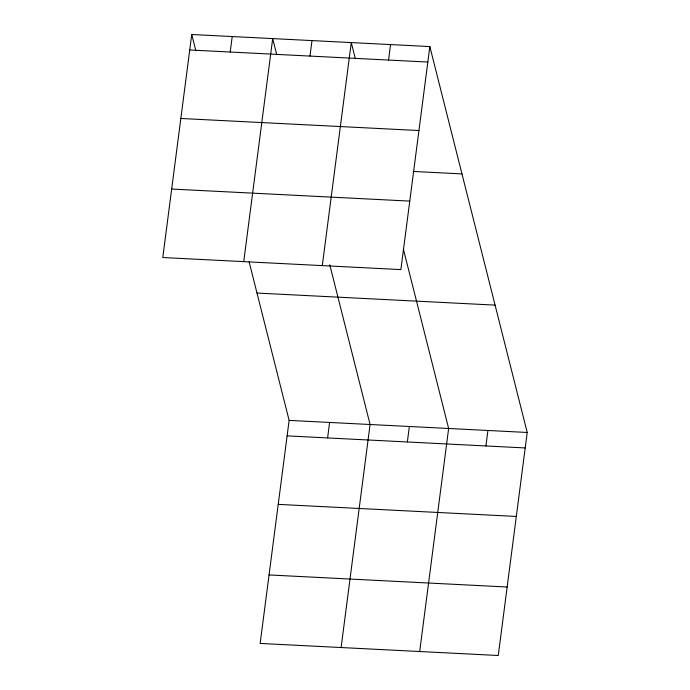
<?xml version="1.0" encoding="UTF-8"?>
<svg xmlns="http://www.w3.org/2000/svg" width="690" height="690" viewBox="0 0 690 690"><rect width="100%" height="100%" fill="white"/><g stroke="black" fill="none" stroke-linecap="round" stroke-linejoin="round"><path stroke-width="1.03" d="M191.742 34.5L162.78 257.534L400.873 269.6L429.844 46.566L191.742 34.5L195.831 50.672M230.21 52.035L232.22 36.553M243.734 261.639L272.697 38.605L276.776 54.777M309.974 56.08L311.984 40.598M249.107 261.812L289.127 420.4L260.156 643.434L498.258 655.5L527.22 432.466L429.844 46.566M322.299 265.624L351.27 42.582L355.35 58.754M327.595 437.934L329.604 422.444M388.548 60.056L390.557 44.574M341.11 647.539L370.082 424.497L329.794 264.874M407.35 441.971L409.368 426.489M419.684 651.515L448.647 428.481L403.374 249.073M485.924 445.956L487.934 430.474M189.733 49.982L427.835 62.048M180.84 118.473L418.934 130.539M413.138 171.439L461.981 173.915M171.672 189.043L409.774 201.109M256.99 293.052L495.084 305.118M289.127 420.4L527.22 432.466M287.118 435.882L525.211 447.948M278.217 504.373L516.318 516.439M269.057 574.942L507.15 587.009"/></g></svg>
